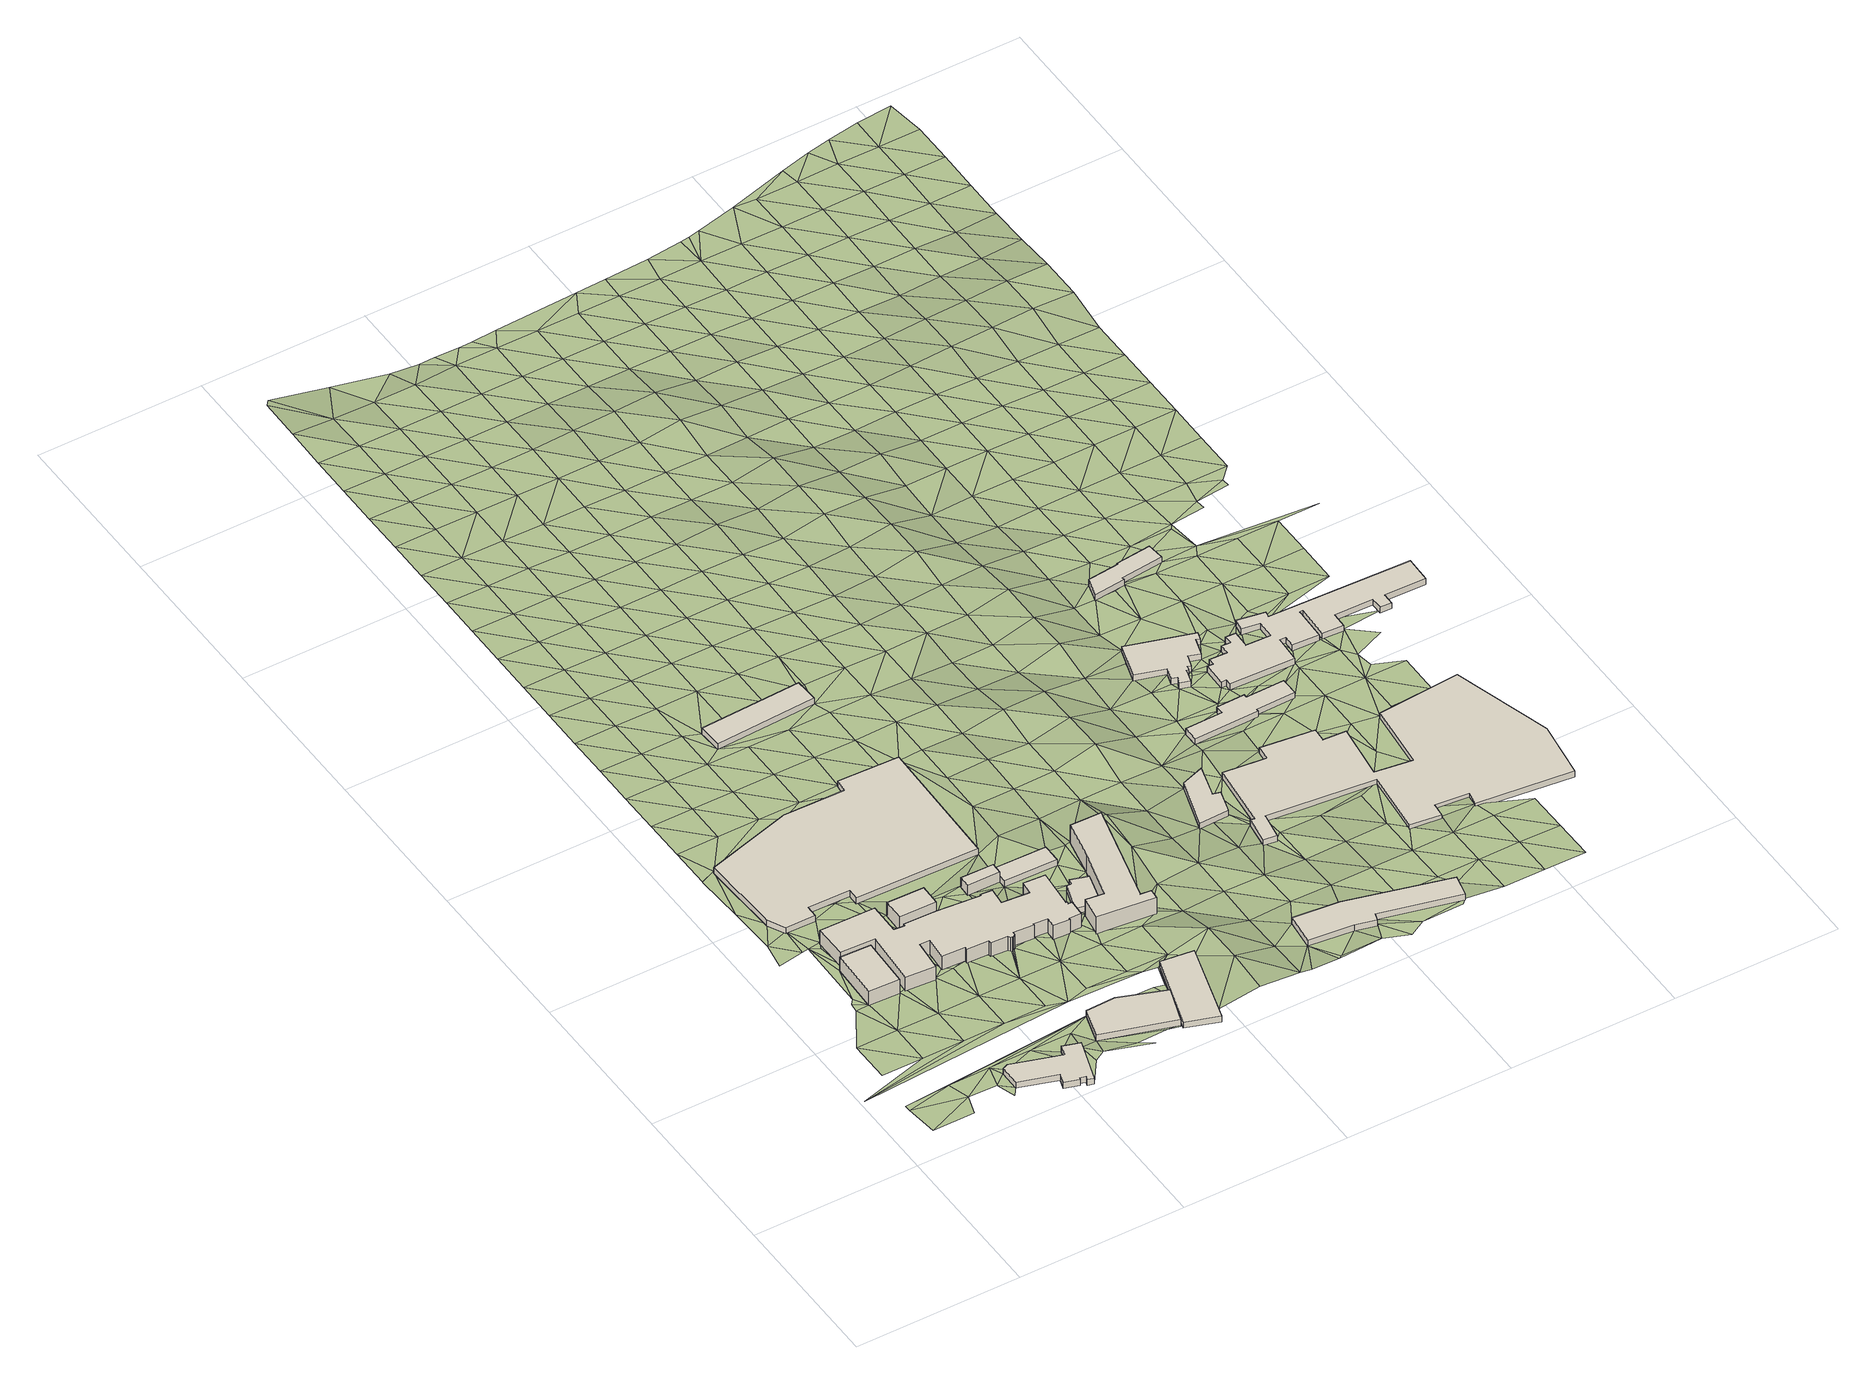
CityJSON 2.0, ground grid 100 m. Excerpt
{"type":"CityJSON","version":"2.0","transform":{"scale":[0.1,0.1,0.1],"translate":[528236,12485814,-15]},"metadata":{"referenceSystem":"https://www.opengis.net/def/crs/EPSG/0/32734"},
"CityObjects":{
"building1":{"type":"Building","attributes":{"address":"4B Beach Road Woodstock Cape Town","building":"industrial","building:levels":3,"building_height":9.7,"plus_code":"4FRW3CGW+2R7","ground_height":3.65,"roof_height":13.35},"geometry":[{"type":"Solid","lod":"1","boundaries":[[[[0,1,2,3]],[[1,4,5,2]],[[4,6,7,5]],[[6,0,3,7]],[[3,2,5,7]],[[6,4,1,0]]]]}]},
"building2":{"type":"Building","attributes":{"building":"warehouse","building:levels":1,"building_height":4.1,"plus_code":"4FRW3CFX+J23","ground_height":4.99,"roof_height":9.09},"geometry":[{"type":"Solid","lod":"1","boundaries":[[[[8,9,10,11]],[[9,12,13,10]],[[12,14,15,13]],[[14,16,17,15]],[[16,18,19,17]],[[18,20,21,19]],[[20,22,23,21]],[[22,24,25,23]],[[24,26,27,25]],[[26,28,29,27]],[[28,30,31,29]],[[30,32,33,31]],[[32,8,11,33]],[[11,10,13,15,17,19,21,23,25,27,29,31,33]],[[32,30,28,26,24,22,20,18,16,14,12,9,8]]]]}]},
"building3":{"type":"Building","attributes":{"building":"commercial","building:levels":3,"building_height":9.7,"plus_code":"4FRW3CGX+42F","ground_height":2.9,"roof_height":12.6},"geometry":[{"type":"Solid","lod":"1","boundaries":[[[[34,35,36,37]],[[35,38,39,36]],[[38,40,41,39]],[[40,34,37,41]],[[37,36,39,41]],[[40,38,35,34]]]]}]},
"building4":{"type":"Building","attributes":{"address":"Woodstock","building":"commercial","building:levels":3,"building_height":9.7,"plus_code":"4FRW3CGX+325","ground_height":2.33,"roof_height":12.03},"geometry":[{"type":"Solid","lod":"1","boundaries":[[[[42,43,44,45]],[[43,46,47,44]],[[46,48,49,47]],[[48,50,51,49]],[[50,52,53,51]],[[52,54,55,53]],[[54,56,57,55]],[[56,58,59,57]],[[58,60,61,59]],[[60,62,63,61]],[[62,64,65,63]],[[64,66,67,65]],[[66,68,69,67]],[[68,70,71,69]],[[70,72,73,71]],[[72,74,75,73]],[[74,76,77,75]],[[76,78,79,77]],[[78,80,81,79]],[[80,82,83,81]],[[82,84,85,83]],[[84,86,87,85]],[[86,88,89,87]],[[88,90,91,89]],[[90,92,93,91]],[[92,94,95,93]],[[94,96,97,95]],[[96,98,99,97]],[[98,100,101,99]],[[100,102,103,101]],[[102,104,105,103]],[[104,106,107,105]],[[106,108,109,107]],[[108,110,111,109]],[[110,112,113,111]],[[112,114,115,113]],[[114,116,117,115]],[[116,118,119,117]],[[118,120,121,119]],[[120,122,123,121]],[[122,42,45,123]],[[45,44,47,49,51,53,55,57,59,61,63,65,67,69,71,73,75,77,79,81,83,85,87,89,91,93,95,97,99,101,103,105,107,109,111,113,115,117,119,121,123]],[[122,120,118,116,114,112,110,108,106,104,102,100,98,96,94,92,90,88,86,84,82,80,78,76,74,72,70,68,66,64,62,60,58,56,54,52,50,48,46,43,42]]]]}]},
"building5":{"type":"Building","attributes":{"address":"5 Beach Road Woodstock Cape Town","building":"industrial","building:levels":1,"building_height":4.1,"plus_code":"4FRW3CGX+82R","ground_height":1.74,"roof_height":5.84},"geometry":[{"type":"Solid","lod":"1","boundaries":[[[[124,125,126,127]],[[125,128,129,126]],[[128,130,131,129]],[[130,132,133,131]],[[132,134,135,133]],[[134,136,137,135]],[[136,138,139,137]],[[138,140,141,139]],[[140,142,143,141]],[[142,144,145,143]],[[144,146,147,145]],[[146,124,127,147]],[[127,126,129,131,133,135,137,139,141,143,145,147]],[[146,144,142,140,138,136,134,132,130,128,125,124]]]]}]},
"building6":{"type":"Building","attributes":{"building":"warehouse","building:levels":1,"building_height":4.1,"plus_code":"4FRW3CFX+M65","ground_height":5.07,"roof_height":9.17},"geometry":[{"type":"Solid","lod":"1","boundaries":[[[[148,149,150,151]],[[149,152,153,150]],[[152,154,155,153]],[[154,156,157,155]],[[156,148,151,157]],[[151,150,153,155,157]],[[156,154,152,149,148]]]]}]},
"building7":{"type":"Building","attributes":{"building":"commercial","building:levels":2,"building_height":6.9,"plus_code":"4FRW3CGX+46J","ground_height":2.04,"roof_height":8.94},"geometry":[{"type":"Solid","lod":"1","boundaries":[[[[158,159,160,161]],[[159,162,163,160]],[[162,164,165,163]],[[164,158,161,165]],[[161,160,163,165]],[[164,162,159,158]]]]}]},
"building8":{"type":"Building","attributes":{"building":"industrial","building:levels":1,"building_height":4.1,"plus_code":"4FRW3CFX+MC6","ground_height":4.12,"roof_height":8.22},"geometry":[{"type":"Solid","lod":"1","boundaries":[[[[166,167,168,169]],[[167,170,171,168]],[[170,172,173,171]],[[172,166,169,173]],[[169,168,171,173]],[[172,170,167,166]]]]}]},
"building9":{"type":"Building","attributes":{"building":"industrial","building:levels":1,"building_height":4.1,"plus_code":"4FRW3CGX+P3Q","ground_height":2.45,"roof_height":6.55},"geometry":[{"type":"Solid","lod":"1","boundaries":[[[[174,175,176,177]],[[175,178,179,176]],[[178,180,181,179]],[[180,174,177,181]],[[177,176,179,181]],[[180,178,175,174]]]]}]},
"building10":{"type":"Building","attributes":{"building":"commercial","building:levels":1,"building_height":4.1,"plus_code":"4FRW3CGX+48F","ground_height":2.04,"roof_height":6.14},"geometry":[{"type":"Solid","lod":"1","boundaries":[[[[158,164,182,183]],[[164,184,185,182]],[[184,186,187,185]],[[186,188,189,187]],[[188,158,183,189]],[[183,182,185,187,189]],[[188,186,184,164,158]]]]}]},
"building11":{"type":"Building","attributes":{"building":"commercial","building:levels":1,"building_height":4.1,"plus_code":"4FRW3CFX+X9W","ground_height":2.03,"roof_height":6.13},"geometry":[{"type":"Solid","lod":"1","boundaries":[[[[190,191,192,193]],[[191,194,195,192]],[[194,196,197,195]],[[196,198,199,197]],[[198,200,201,199]],[[200,190,193,201]],[[193,192,195,197,199,201]],[[200,198,196,194,191,190]]]]}]},
"building12":{"type":"Building","attributes":{"address":"Old Castle Brewery","building":"commercial","building:levels":4,"building_height":12.5,"plus_code":"4FRW3CFX+XFR","ground_height":2.03,"roof_height":14.53},"geometry":[{"type":"Solid","lod":"1","boundaries":[[[[202,203,204,205]],[[203,206,207,204]],[[206,208,209,207]],[[208,210,211,209]],[[210,212,213,211]],[[212,214,215,213]],[[214,216,217,215]],[[216,218,219,217]],[[218,202,205,219]],[[205,204,207,209,211,213,215,217,219]],[[218,216,214,212,210,208,206,203,202]]]]}]},
"building13":{"type":"Building","attributes":{"building":"industrial","building:levels":1,"building_height":4.1,"plus_code":"4FRW3CFX+MRG","ground_height":4.94,"roof_height":9.04},"geometry":[{"type":"Solid","lod":"1","boundaries":[[[[220,221,222,223]],[[221,224,225,222]],[[224,226,227,225]],[[226,228,229,227]],[[228,230,231,229]],[[230,232,233,231]],[[232,234,235,233]],[[234,220,223,235]],[[223,222,225,227,229,231,233,235]],[[234,232,230,228,226,224,221,220]]]]}]},
"building14":{"type":"Building","attributes":{"building":"industrial","building:levels":1,"building_height":4.1,"plus_code":"4FRW3CGX+4Q8","ground_height":0.74,"roof_height":4.84},"geometry":[{"type":"Solid","lod":"1","boundaries":[[[[236,237,238,239]],[[237,240,241,238]],[[240,242,243,241]],[[242,244,245,243]],[[244,246,247,245]],[[246,236,239,247]],[[239,238,241,243,245,247]],[[246,244,242,240,237,236]]]]}]},
"building15":{"type":"Building","attributes":{"building":"industrial","building:levels":1,"building_height":4.1,"plus_code":"4FRW3FG2+722","ground_height":0.77,"roof_height":4.87},"geometry":[{"type":"Solid","lod":"1","boundaries":[[[[248,249,250,251]],[[249,252,253,250]],[[252,254,255,253]],[[254,256,257,255]],[[256,258,259,257]],[[258,260,261,259]],[[260,262,263,261]],[[262,264,265,263]],[[264,266,267,265]],[[266,248,251,267]],[[251,250,253,255,257,259,261,263,265,267]],[[266,264,262,260,258,256,254,252,249,248]]]]}]},
"building16":{"type":"Building","attributes":{"building":"industrial","building:levels":1,"building_height":4.1,"plus_code":"4FRW3CGX+CXR","ground_height":1.55,"roof_height":5.65},"geometry":[{"type":"Solid","lod":"1","boundaries":[[[[268,269,270,271]],[[269,272,273,270]],[[272,274,275,273]],[[274,276,277,275]],[[276,278,279,277]],[[278,280,281,279]],[[280,282,283,281]],[[282,284,285,283]],[[284,286,287,285]],[[286,288,289,287]],[[288,290,291,289]],[[290,292,293,291]],[[292,294,295,293]],[[294,296,297,295]],[[296,298,299,297]],[[298,268,271,299]],[[271,270,273,275,277,279,281,283,285,287,289,291,293,295,297,299]],[[298,296,294,292,290,288,286,284,282,280,278,276,274,272,269,268]]]]}]},
"building17":{"type":"Building","attributes":{"building":"industrial","building:levels":1,"building_height":4.1,"plus_code":"4FRW3FF2+X82","ground_height":0.74,"roof_height":4.84},"geometry":[{"type":"Solid","lod":"1","boundaries":[[[[300,301,302,303]],[[301,304,305,302]],[[304,306,307,305]],[[306,308,309,307]],[[308,310,311,309]],[[310,312,313,311]],[[312,314,315,313]],[[314,316,317,315]],[[316,318,319,317]],[[318,320,321,319]],[[320,322,323,321]],[[322,324,325,323]],[[324,326,327,325]],[[326,328,329,327]],[[328,330,331,329]],[[330,332,333,331]],[[332,334,335,333]],[[334,336,337,335]],[[336,338,339,337]],[[338,340,341,339]],[[340,342,343,341]],[[342,344,345,343]],[[344,300,303,345]],[[303,302,305,307,309,311,313,315,317,319,321,323,325,327,329,331,333,335,337,339,341,343,345]],[[344,342,340,338,336,334,332,330,328,326,324,322,320,318,316,314,312,310,308,306,304,301,300]]]]}]},
"building18":{"type":"Building","attributes":{"building":"industrial","building:levels":1,"building_height":4.1,"plus_code":"4FRW3FG2+M2X","ground_height":2.27,"roof_height":6.37},"geometry":[{"type":"Solid","lod":"1","boundaries":[[[[346,347,348,349]],[[347,350,351,348]],[[350,352,353,351]],[[352,354,355,353]],[[354,356,357,355]],[[356,358,359,357]],[[358,360,361,359]],[[360,346,349,361]],[[349,348,351,353,355,357,359,361]],[[360,358,356,354,352,350,347,346]]]]}]},
"building19":{"type":"Building","attributes":{"building":"industrial","building:levels":1,"building_height":4.1,"plus_code":"4FRW3FG2+9CQ","ground_height":1.55,"roof_height":5.65},"geometry":[{"type":"Solid","lod":"1","boundaries":[[[[362,363,364,365]],[[363,366,367,364]],[[366,368,369,367]],[[368,370,371,369]],[[370,372,373,371]],[[372,374,375,373]],[[374,376,377,375]],[[376,378,379,377]],[[378,380,381,379]],[[380,382,383,381]],[[382,384,385,383]],[[384,386,387,385]],[[386,388,389,387]],[[388,390,391,389]],[[390,392,393,391]],[[392,394,395,393]],[[394,396,397,395]],[[396,398,399,397]],[[398,400,401,399]],[[400,402,403,401]],[[402,404,405,403]],[[404,406,407,405]],[[406,408,409,407]],[[408,410,411,409]],[[410,412,413,411]],[[412,414,415,413]],[[414,416,417,415]],[[416,418,419,417]],[[418,420,421,419]],[[420,422,423,421]],[[422,424,425,423]],[[424,426,427,425]],[[426,428,429,427]],[[428,362,365,429]],[[365,364,367,369,371,373,375,377,379,381,383,385,387,389,391,393,395,397,399,401,403,405,407,409,411,413,415,417,419,421,423,425,427,429]],[[428,426,424,422,420,418,416,414,412,410,408,406,404,402,400,398,396,394,392,390,388,386,384,382,380,378,376,374,372,370,368,366,363,362]]]]}]},
"terrain1":{"type":"TINRelief","geometry":[{"type":"CompositeSurface","lod":"1","boundaries":[[[430,431,432]],[[433,434,431]],[[432,435,430]],[[433,431,430]],[[436,437,438]],[[439,438,440]],[[441,436,438]],[[441,442,436]],[[443,433,430]],[[430,444,443]],[[442,445,446]],[[445,442,441]],[[447,439,440]],[[448,446,445]],[[439,441,438]],[[449,450,444]],[[451,452,453]],[[433,454,434]],[[9,444,450]],[[444,9,443]],[[445,0,448]],[[455,445,441]],[[453,456,457]],[[8,443,9]],[[0,458,448]],[[459,453,452]],[[460,441,439]],[[459,456,453]],[[460,455,441]],[[452,458,459]],[[458,0,461]],[[8,462,443]],[[461,463,458]],[[456,464,457]],[[464,465,457]],[[458,466,459]],[[447,440,467]],[[463,466,458]],[[463,461,466]],[[0,468,461]],[[454,433,443]],[[464,469,465]],[[455,460,470]],[[471,469,464]],[[459,466,472]],[[447,460,439]],[[455,470,468]],[[8,473,462]],[[468,474,461]],[[460,475,470]],[[468,470,474]],[[464,476,471]],[[477,471,476]],[[478,460,447]],[[454,443,462]],[[475,460,478]],[[473,30,462]],[[479,472,466]],[[472,480,481]],[[477,482,483]],[[484,462,30]],[[485,486,487]],[[476,482,477]],[[472,479,480]],[[488,475,489]],[[475,478,490]],[[475,490,489]],[[447,491,478]],[[30,485,484]],[[492,483,493]],[[480,494,481]],[[495,476,464]],[[489,496,488]],[[487,497,485]],[[462,484,454]],[[493,483,482]],[[498,499,500]],[[499,501,479]],[[501,499,498]],[[478,502,490]],[[479,503,480]],[[489,490,504]],[[485,149,484]],[[497,149,485]],[[492,505,506]],[[480,503,494]],[[501,507,479]],[[447,467,491]],[[507,503,479]],[[476,495,482]],[[478,508,502]],[[502,504,490]],[[491,508,478]],[[505,492,493]],[[509,495,464]],[[149,454,484]],[[510,501,498]],[[149,497,511]],[[512,506,513]],[[493,482,514]],[[513,506,505]],[[38,503,507]],[[467,508,491]],[[508,515,502]],[[497,516,511]],[[514,482,495]],[[35,501,510]],[[502,515,517]],[[518,512,519]],[[493,520,505]],[[511,521,149]],[[519,512,513]],[[515,508,522]],[[520,493,514]],[[518,523,524]],[[525,508,467]],[[508,526,522]],[[508,527,526]],[[513,505,528]],[[515,522,529]],[[523,518,519]],[[530,149,521]],[[531,514,495]],[[525,527,508]],[[510,532,35]],[[495,509,531]],[[520,528,505]],[[35,533,38]],[[525,467,534]],[[535,524,536]],[[513,537,519]],[[536,524,523]],[[533,35,538]],[[503,38,132]],[[514,539,520]],[[540,541,527]],[[513,528,537]],[[542,534,467]],[[543,541,540]],[[35,532,538]],[[38,533,544]],[[535,545,546]],[[540,527,525]],[[539,514,531]],[[528,520,547]],[[548,521,549]],[[530,521,548]],[[523,519,550]],[[545,535,536]],[[534,551,525]],[[530,548,549]],[[533,538,552]],[[550,519,537]],[[509,553,531]],[[528,547,554]],[[520,555,547]],[[544,533,552]],[[537,528,554]],[[525,556,540]],[[557,546,558]],[[555,520,539]],[[559,552,538]],[[530,549,560]],[[523,561,536]],[[540,562,563]],[[560,564,565]],[[558,546,545]],[[542,551,534]],[[540,556,562]],[[559,566,567]],[[525,568,556]],[[132,38,544]],[[523,550,561]],[[531,569,539]],[[557,570,571]],[[551,572,525]],[[566,573,567]],[[559,184,552]],[[572,568,525]],[[545,536,574]],[[554,575,537]],[[557,558,570]],[[559,567,184]],[[569,531,553]],[[167,560,549]],[[550,537,575]],[[576,564,560]],[[561,574,536]],[[552,184,164]],[[555,539,577]],[[578,571,579]],[[580,567,573]],[[547,555,581]],[[582,575,554]],[[580,184,567]],[[558,545,583]],[[569,577,539]],[[167,576,560]],[[568,584,585]],[[570,579,571]],[[544,158,132]],[[586,568,572]],[[561,550,587]],[[583,545,574]],[[584,568,586]],[[588,551,542]],[[572,551,588]],[[582,554,589]],[[576,167,590]],[[591,578,592]],[[587,550,575]],[[580,92,184]],[[593,570,558]],[[584,594,595]],[[595,596,597]],[[555,577,581]],[[588,542,590]],[[578,579,592]],[[586,598,584]],[[594,584,598]],[[599,596,595]],[[166,600,601]],[[595,594,599]],[[602,574,561]],[[603,604,596]],[[593,558,583]],[[599,594,598]],[[572,605,586]],[[588,590,167]],[[582,589,575]],[[591,606,607]],[[603,92,604]],[[587,602,561]],[[596,599,608]],[[569,609,577]],[[547,581,610]],[[572,588,605]],[[608,603,596]],[[606,591,592]],[[599,598,611]],[[158,612,132]],[[583,574,613]],[[92,614,184]],[[579,570,615]],[[167,166,588]],[[593,616,570]],[[92,603,617]],[[589,554,180]],[[587,575,618]],[[619,607,620]],[[621,611,598]],[[613,574,602]],[[608,617,603]],[[601,622,166]],[[581,577,623]],[[622,601,624]],[[592,579,615]],[[618,575,589]],[[570,616,615]],[[606,620,607]],[[625,609,569]],[[626,586,605]],[[617,608,627]],[[628,593,583]],[[629,612,158]],[[623,577,609]],[[617,614,92]],[[587,630,602]],[[612,631,132]],[[632,633,619]],[[194,611,621]],[[628,583,613]],[[634,605,588]],[[588,166,634]],[[592,635,606]],[[132,631,625]],[[630,587,618]],[[632,619,620]],[[636,633,632]],[[637,616,593]],[[638,581,623]],[[621,206,194]],[[592,615,635]],[[206,614,617]],[[617,194,206]],[[623,609,625]],[[613,602,639]],[[638,610,581]],[[634,166,622]],[[637,593,628]],[[618,589,180]],[[620,606,640]],[[639,602,630]],[[626,605,641]],[[624,642,622]],[[614,643,629]],[[641,605,634]],[[640,606,635]],[[643,614,206]],[[625,631,644]],[[645,612,629]],[[612,645,631]],[[613,646,628]],[[615,616,647]],[[648,616,637]],[[636,632,649]],[[626,641,650]],[[651,630,618]],[[620,652,632]],[[653,623,625]],[[646,613,639]],[[654,655,650]],[[644,656,625]],[[180,651,618]],[[634,622,657]],[[653,638,623]],[[643,206,658]],[[180,610,659]],[[629,643,645]],[[635,615,647]],[[616,648,647]],[[620,640,652]],[[644,631,660]],[[637,628,661]],[[657,622,642]],[[650,641,654]],[[656,653,625]],[[662,610,638]],[[639,630,663]],[[658,645,643]],[[180,659,651]],[[660,631,645]],[[661,628,646]],[[655,654,664]],[[634,665,641]],[[635,666,640]],[[663,630,651]],[[652,667,632]],[[667,649,632]],[[668,659,610]],[[669,656,644]],[[648,637,670]],[[665,634,657]],[[671,655,664]],[[653,662,638]],[[635,647,666]],[[672,646,639]],[[660,669,644]],[[670,637,661]],[[641,673,654]],[[642,674,226]],[[659,668,651]],[[657,642,226]],[[640,675,652]],[[610,662,668]],[[663,672,639]],[[645,658,676]],[[677,653,656]],[[673,641,665]],[[675,640,666]],[[676,660,645]],[[646,678,661]],[[647,648,679]],[[669,677,656]],[[671,676,658]],[[680,648,670]],[[664,654,681]],[[674,682,226]],[[663,651,683]],[[657,224,665]],[[684,671,664]],[[667,652,685]],[[678,646,672]],[[657,226,224]],[[653,686,662]],[[666,647,679]],[[687,649,667]],[[681,654,673]],[[651,668,683]],[[648,680,679]],[[652,675,685]],[[669,660,688]],[[689,670,661]],[[671,684,676]],[[677,686,653]],[[226,682,690]],[[664,691,684]],[[663,692,672]],[[660,676,688]],[[689,661,678]],[[693,673,665]],[[666,694,675]],[[691,664,681]],[[692,663,683]],[[224,693,665]],[[685,695,667]],[[677,669,696]],[[662,697,668]],[[670,698,680]],[[686,699,662]],[[695,687,667]],[[700,226,690]],[[694,666,679]],[[676,684,701]],[[678,672,702]],[[688,696,669]],[[698,670,689]],[[690,682,703]],[[673,704,681]],[[683,668,697]],[[675,705,685]],[[701,684,691]],[[697,662,699]],[[702,672,692]],[[677,706,686]],[[680,707,679]],[[693,704,673]],[[705,675,694]],[[676,708,688]],[[678,709,689]],[[696,706,677]],[[698,707,680]],[[700,690,703]],[[224,710,693]],[[711,691,681]],[[683,712,692]],[[695,685,713]],[[708,676,701]],[[709,678,702]],[[687,695,714]],[[699,686,715]],[[716,694,679]],[[704,717,681]],[[712,683,697]],[[705,713,685]],[[701,691,711]],[[696,688,718]],[[698,689,719]],[[681,717,711]],[[706,715,686]],[[679,707,716]],[[702,692,720]],[[718,688,708]],[[719,689,709]],[[721,700,703]],[[722,704,693]],[[723,714,695]],[[724,705,694]],[[720,692,712]],[[723,695,713]],[[693,710,722]],[[696,725,706]],[[699,726,697]],[[698,727,707]],[[715,728,699]],[[724,694,716]],[[702,729,709]],[[721,703,730]],[[731,717,704]],[[708,701,732]],[[725,696,718]],[[727,698,719]],[[717,733,711]],[[732,701,711]],[[723,734,714]],[[712,697,726]],[[735,713,705]],[[726,699,728]],[[729,702,720]],[[715,706,736]],[[716,707,737]],[[722,738,704]],[[705,724,735]],[[704,738,731]],[[739,711,733]],[[718,708,740]],[[721,741,742]],[[719,709,743]],[[733,717,744]],[[736,706,725]],[[737,707,727]],[[721,730,741]],[[717,731,744]],[[712,745,720]],[[746,734,723]],[[747,723,713]],[[743,709,729]],[[722,710,748]],[[732,740,708]],[[728,715,749]],[[716,750,724]],[[745,712,726]],[[735,747,713]],[[733,744,739]],[[725,718,751]],[[719,752,727]],[[753,731,738]],[[749,715,736]],[[750,716,737]],[[729,720,754]],[[740,751,718]],[[752,719,743]],[[739,744,755]],[[756,746,723]],[[722,757,738]],[[738,758,753]],[[728,759,726]],[[724,760,735]],[[244,739,755]],[[754,720,745]],[[756,723,747]],[[761,736,725]],[[737,727,762]],[[757,722,748]],[[763,753,758]],[[741,764,742]],[[759,728,749]],[[236,740,732]],[[760,724,750]],[[729,765,743]],[[751,761,725]],[[762,727,752]],[[756,766,746]],[[748,710,767]],[[738,768,758]],[[324,769,244]],[[324,244,755]],[[745,726,770]],[[747,735,771]],[[765,729,754]],[[324,236,769]],[[749,736,772]],[[750,737,773]],[[768,738,757]],[[770,726,759]],[[735,760,771]],[[752,743,774]],[[775,763,758]],[[761,772,736]],[[236,776,740]],[[773,737,762]],[[777,751,740]],[[778,766,756]],[[745,779,754]],[[747,780,756]],[[774,743,765]],[[781,764,741]],[[782,757,748]],[[783,759,749]],[[750,784,760]],[[775,758,768]],[[779,745,770]],[[776,236,324]],[[248,740,776]],[[780,747,771]],[[740,248,777]],[[761,751,785]],[[752,786,762]],[[772,783,749]],[[784,750,773]],[[765,754,787]],[[786,752,774]],[[788,778,756]],[[748,767,782]],[[785,751,777]],[[789,768,757]],[[770,759,790]],[[771,760,791]],[[787,754,779]],[[780,788,756]],[[773,762,792]],[[772,761,793]],[[789,757,782]],[[783,790,759]],[[791,760,784]],[[794,776,324]],[[765,795,774]],[[785,796,761]],[[792,762,786]],[[775,768,797]],[[798,779,770]],[[771,799,780]],[[795,765,787]],[[793,761,796]],[[763,775,800]],[[801,794,324]],[[248,776,802]],[[773,803,784]],[[789,797,768]],[[790,798,770]],[[799,771,791]],[[767,764,804]],[[783,772,805]],[[786,774,806]],[[803,773,792]],[[793,807,772]],[[777,808,785]],[[787,779,809]],[[788,780,810]],[[811,782,767]],[[806,774,795]],[[776,794,802]],[[789,782,811]],[[812,790,783]],[[791,784,813]],[[775,797,814]],[[805,772,807]],[[278,796,785]],[[798,809,779]],[[810,780,799]],[[788,815,778]],[[786,816,792]],[[808,777,817]],[[797,789,818]],[[813,784,803]],[[767,804,811]],[[819,795,787]],[[272,793,796]],[[783,805,812]],[[816,786,806]],[[248,802,820]],[[785,808,821]],[[793,805,807]],[[785,821,278]],[[790,822,798]],[[796,278,823]],[[814,800,775]],[[791,824,799]],[[809,819,787]],[[825,788,810]],[[272,796,823]],[[789,826,818]],[[803,792,827]],[[826,789,811]],[[812,822,790]],[[824,791,813]],[[828,806,795]],[[278,276,823]],[[797,818,800]],[[800,814,797]],[[792,816,827]],[[809,798,829]],[[794,830,802]],[[278,821,280]],[[815,788,825]],[[810,799,831]],[[819,828,795]],[[804,832,811]],[[813,803,833]],[[822,829,798]],[[799,824,831]],[[834,821,808]],[[818,826,835]],[[816,806,836]],[[280,821,837]],[[833,803,827]],[[280,838,282]],[[839,812,805]],[[830,820,802]],[[840,819,809]],[[810,841,825]],[[838,284,282]],[[794,842,830]],[[822,812,843]],[[836,806,828]],[[821,844,837]],[[838,280,420]],[[826,811,845]],[[288,284,838]],[[834,844,821]],[[286,284,288]],[[813,846,824]],[[280,837,420]],[[829,840,809]],[[841,810,831]],[[420,288,838]],[[820,830,847]],[[827,816,848]],[[845,811,832]],[[846,813,833]],[[849,837,844]],[[839,843,812]],[[850,828,819]],[[822,851,829]],[[848,816,836]],[[292,290,288]],[[416,288,420]],[[826,852,835]],[[825,853,815]],[[851,822,843]],[[854,855,834]],[[831,824,856]],[[834,855,844]],[[840,850,819]],[[292,288,416]],[[805,857,839]],[[825,841,853]],[[416,420,418]],[[858,835,852]],[[827,859,833]],[[826,845,860]],[[861,842,862]],[[830,863,847]],[[856,824,846]],[[826,860,852]],[[859,827,848]],[[864,865,861]],[[839,866,843]],[[867,840,829]],[[836,828,868]],[[869,855,854]],[[831,870,841]],[[850,871,828]],[[872,865,864]],[[292,416,873]],[[829,851,867]],[[874,815,853]],[[875,845,832]],[[876,830,842]],[[877,878,292]],[[879,858,852]],[[880,842,861]],[[846,833,881]],[[870,831,856]],[[877,292,873]],[[416,882,873]],[[883,843,866]],[[848,836,868]],[[868,828,871]],[[881,833,859]],[[855,884,844]],[[861,865,880]],[[866,839,883]],[[863,830,876]],[[885,850,840]],[[876,842,880]],[[841,886,853]],[[887,860,845]],[[873,888,877]],[[877,889,857]],[[846,890,856]],[[857,891,839]],[[885,840,867]],[[886,841,870]],[[851,892,867]],[[883,839,891]],[[848,893,859]],[[877,888,889]],[[887,845,875]],[[888,873,894]],[[895,865,872]],[[890,846,881]],[[884,855,869]],[[880,865,895]],[[896,892,851]],[[860,897,852]],[[898,874,853]],[[871,850,899]],[[863,900,869]],[[893,848,868]],[[889,891,857]],[[870,856,901]],[[900,863,876]],[[899,850,885]],[[898,853,886]],[[876,880,895]],[[902,903,883]],[[881,859,904]],[[897,860,887]],[[905,889,888]],[[901,856,890]],[[884,869,900]],[[906,907,908]],[[905,888,906]],[[891,902,883]],[[904,859,893]],[[891,889,905]],[[892,909,867]],[[885,867,909]],[[868,871,910]],[[870,911,886]],[[874,898,912]],[[913,871,899]],[[907,914,908]],[[908,905,906]],[[881,915,890]],[[902,916,903]],[[911,870,901]],[[917,876,895]],[[917,900,876]],[[893,868,910]],[[910,871,913]],[[915,881,904]],[[914,918,908]],[[919,884,920]],[[921,899,885]],[[898,886,922]],[[347,909,892]],[[923,891,905]],[[902,891,923]],[[900,924,884]],[[901,890,925]],[[919,920,926]],[[895,927,917]],[[921,885,909]],[[922,886,911]],[[893,928,904]],[[929,920,884]],[[925,890,915]],[[905,930,931]],[[899,932,913]],[[923,905,931]],[[933,912,898]],[[924,900,917]],[[893,910,928]],[[927,895,934]],[[901,935,911]],[[916,902,936]],[[932,899,921]],[[924,929,884]],[[933,898,922]],[[915,904,937]],[[902,923,936]],[[935,901,925]],[[917,927,934]],[[910,913,938]],[[937,904,928]],[[916,939,347]],[[940,909,347]],[[941,912,933]],[[917,942,924]],[[922,911,943]],[[913,932,938]],[[944,921,909]],[[945,942,917]],[[930,946,931]],[[947,929,924]],[[948,946,930]],[[923,931,946]],[[915,949,925]],[[916,936,939]],[[943,911,935]],[[947,950,929]],[[934,895,951]],[[952,928,910]],[[917,953,945]],[[949,915,937]],[[940,347,939]],[[947,924,954]],[[950,947,955]],[[909,940,944]],[[954,924,942]],[[956,932,921]],[[933,922,957]],[[934,953,917]],[[910,938,952]],[[941,933,958]],[[936,923,959]],[[935,925,960]],[[957,922,943]],[[956,921,944]],[[937,928,961]],[[946,959,923]],[[960,925,949]],[[933,962,958]],[[940,939,944]],[[963,954,942]],[[928,952,961]],[[936,964,939]],[[948,965,946]],[[938,932,966]],[[935,967,943]],[[968,932,956]],[[933,969,962]],[[969,933,957]],[[970,949,937]],[[959,964,936]],[[967,935,960]],[[952,938,966]],[[932,968,966]],[[937,961,970]],[[971,972,954]],[[957,943,973]],[[944,974,956]],[[965,959,946]],[[960,949,975]],[[973,943,967]],[[952,976,961]],[[949,970,975]],[[944,977,974]],[[968,956,978]],[[957,979,969]],[[976,952,966]],[[962,969,980]],[[981,939,964]],[[982,967,960]],[[978,956,974]],[[979,957,973]],[[964,959,981]],[[970,961,983]],[[984,959,965]],[[960,975,982]],[[983,961,976]],[[966,968,985]],[[973,967,986]],[[959,984,981]],[[987,968,978]],[[988,969,979]],[[988,980,969]],[[970,989,975]],[[967,982,986]],[[976,966,985]],[[968,987,985]],[[989,970,983]],[[978,974,990]],[[939,981,991]],[[992,979,973]],[[982,975,993]],[[992,973,986]],[[990,974,994]],[[983,976,995]],[[996,980,988]],[[993,975,989]],[[987,978,997]],[[998,988,979]],[[995,976,985]],[[997,978,990]],[[982,999,986]],[[998,979,992]],[[1000,989,983]],[[999,982,993]],[[996,988,1001]],[[995,1000,983]],[[996,1002,980]],[[985,987,1003]],[[992,986,1004]],[[997,1005,987]],[[988,998,1001]],[[989,1006,993]],[[1004,986,999]],[[995,985,1003]],[[987,1005,1003]],[[1000,1006,989]],[[992,1007,998]],[[1008,996,1001]],[[999,993,1009]],[[1007,992,1004]],[[1002,996,1008]],[[1000,995,1010]],[[1006,1009,993]],[[1001,998,1011]],[[1003,1010,995]],[[1012,1004,999]],[[1011,998,1007]],[[1013,1006,1000]],[[1009,1012,999]],[[1001,1014,1008]],[[1010,1013,1000]],[[1015,1007,1004]],[[1001,1011,1014]],[[1002,1008,1016]],[[1009,1006,1017]],[[1012,1015,1004]],[[1013,1017,1006]],[[1011,1007,1018]],[[1019,1008,1014]],[[1016,1008,1019]],[[1020,1012,1009]],[[1015,1018,1007]],[[1017,1020,1009]],[[1021,1014,1011]],[[1015,1012,1022]],[[1018,1021,1011]],[[1020,1022,1012]],[[1016,1019,1023]],[[1024,1019,1014]],[[1025,1018,1015]],[[1021,1024,1014]],[[1022,1025,1015]],[[1019,1026,1023]],[[1021,1018,1027]],[[1024,1026,1019]],[[1025,1027,1018]],[[1028,1024,1021]],[[1029,1023,1026]],[[1027,1028,1021]],[[1030,1026,1024]],[[1028,1030,1024]],[[1031,1029,1026]],[[1030,1032,1026]],[[1031,1026,1032]]]}]}
},
"vertices":[
[429,1445,29],[417,1143,29],[417,1143,126],[429,1445,126],[601,1136,29],[601,1136,126],[613,1438,29],[613,1438,126],
[756,332,43],[722,318,43],[722,318,84],[756,332,84],[719,193,43],[719,193,84],[947,120,43],[947,120,84],[927,60,43],[927,60,84],[1015,32,43],[1015,32,84],[1019,47,43],[1019,47,84],[1053,36,43],[1053,36,84],[1046,15,43],[1046,15,84],[1082,3,43],[1082,3,84],[1169,270,43],[1169,270,84],[1067,302,43],[1067,302,84],[1047,239,43],[1047,239,84],
[856,1546,22],[1078,1541,22],[1078,1541,119],[856,1546,119],[1081,1670,22],[1081,1670,119],[860,1675,22],[860,1675,119],
[820,1135,16],[837,1318,16],[837,1318,113],[820,1135,113],[898,1317,16],[898,1317,113],[886,1183,16],[886,1183,113],[1025,1176,16],[1025,1176,113],[1026,1159,16],[1026,1159,113],[1155,1153,16],[1155,1153,113],[1155,1135,16],[1155,1135,113],[1257,1128,16],[1257,1128,113],[1267,1115,16],[1267,1115,113],[1274,1113,16],[1274,1113,113],[1284,1114,16],[1284,1114,113],[1297,1124,16],[1297,1124,113],[1297,1141,16],[1297,1141,113],[1421,1131,16],[1421,1131,113],[1421,1141,16],[1421,1141,113],[1503,1133,16],[1503,1133,113],[1501,1074,16],[1501,1074,113],[1600,1067,16],[1600,1067,113],[1600,1076,16],[1600,1076,113],[1672,1074,16],[1672,1074,113],[1678,1175,16],[1678,1175,113],[1656,1176,16],[1656,1176,113],[1657,1190,16],[1657,1190,113],[1649,1191,16],[1649,1191,113],[1671,1424,16],[1671,1424,113],[1542,1433,16],[1542,1433,113],[1531,1352,16],[1531,1352,113],[1366,1367,16],[1366,1367,113],[1376,1471,16],[1376,1471,113],[1306,1477,16],[1306,1477,113],[1306,1468,16],[1306,1468,113],[1047,1491,16],[1047,1491,113],[850,1497,16],[850,1497,113],[849,1482,16],[849,1482,113],[784,1488,16],[784,1488,113],[787,1680,16],[787,1680,113],[455,1686,16],[455,1686,113],[456,1487,16],[456,1487,113],[666,1478,16],[666,1478,113],[641,1147,16],[641,1147,113],
[531,1850,10],[532,1921,10],[532,1921,51],[531,1850,51],[782,1916,10],[782,1916,51],[781,1850,10],[781,1850,51],[1516,1834,10],[1516,1834,51],[1537,2644,10],[1537,2644,51],[1173,2657,10],[1173,2657,51],[1165,2578,10],[1165,2578,51],[800,2586,10],[800,2586,51],[279,2438,10],[279,2438,51],[301,1954,10],[301,1954,51],[351,1852,10],[351,1852,51],
[1320,462,43],[1264,277,43],[1264,277,84],[1320,462,84],[1697,145,43],[1697,145,84],[1772,367,43],[1772,367,84],[1496,467,43],[1496,467,84],
[1501,1664,13],[1307,1667,13],[1307,1667,82],[1501,1664,82],[1304,1596,13],[1304,1596,82],[1499,1595,13],[1499,1595,82],
[2042,562,34],[1846,587,34],[1846,587,75],[2042,562,75],[1702,129,34],[1702,129,75],[1897,62,34],[1897,62,75],
[785,3364,17],[791,3220,17],[791,3220,58],[785,3364,58],[1400,3248,17],[1400,3248,58],[1393,3392,17],[1393,3392,58],
[1499,1595,54],[1501,1664,54],[1498,1551,13],[1498,1551,54],[1817,1544,13],[1817,1544,54],[1819,1657,13],[1819,1657,54],
[1701,1180,13],[1837,1145,13],[1837,1145,54],[1701,1180,54],[1892,1348,13],[1892,1348,54],[1790,1381,13],[1790,1381,54],[1780,1348,13],[1780,1348,54],[1755,1351,13],[1755,1351,54],
[2152,1650,13],[1966,1654,13],[1966,1654,138],[2152,1650,138],[1919,1423,13],[1919,1423,138],[1840,1119,13],[1840,1119,138],[1733,1133,13],[1733,1133,138],[1711,990,13],[1711,990,138],[2053,949,13],[2053,949,138],[2059,1010,13],[2059,1010,138],[1996,1017,13],[1996,1017,138],
[3485,308,42],[2876,469,42],[2876,469,83],[3485,308,83],[2597,498,42],[2597,498,83],[2575,309,42],[2575,309,83],[2842,279,42],[2842,279,83],[2963,249,42],[2963,249,83],[2978,293,42],[2978,293,83],[3455,174,42],[3455,174,83],
[2826,1750,0],[2690,1704,0],[2690,1704,41],[2826,1750,41],[2598,1397,0],[2598,1397,41],[2776,1403,0],[2776,1403,41],[2815,1542,0],[2815,1542,41],[2772,1554,0],[2772,1554,41],
[2919,1956,0],[3307,1963,0],[3307,1963,41],[2919,1956,41],[3307,1978,0],[3307,1978,41],[3544,1982,0],[3544,1982,41],[3543,2090,0],[3543,2090,41],[3311,2086,0],[3311,2086,41],[3311,2106,0],[3311,2106,41],[3143,2103,0],[3143,2103,41],[3144,2053,0],[3144,2053,41],[2918,2049,0],[2918,2049,41],
[2965,2746,8],[2898,2530,8],[2898,2530,49],[2965,2746,49],[3074,2476,8],[3074,2476,49],[3051,2402,8],[3051,2402,49],[3083,2392,8],[3083,2392,49],[3069,2351,8],[3069,2351,49],[3127,2333,8],[3127,2333,49],[3152,2415,8],[3152,2415,49],[3164,2412,8],[3164,2412,49],[3172,2437,8],[3172,2437,49],[3191,2431,8],[3191,2431,49],[3214,2502,8],[3214,2502,49],[3283,2481,8],[3283,2481,49],[3315,2587,8],[3315,2587,49],[3339,2580,8],[3339,2580,49],[3353,2627,8],[3353,2627,49],
[3889,770,0],[4456,705,0],[4456,705,41],[3889,770,41],[4505,1057,0],[4505,1057,41],[4329,1653,0],[4329,1653,41],[3833,1616,0],[3833,1616,41],[3789,1220,0],[3789,1220,41],[3569,1252,0],[3569,1252,41],[3613,1591,0],[3613,1591,41],[3476,1600,0],[3476,1600,41],[3482,1684,0],[3482,1684,41],[3163,1723,0],[3163,1723,41],[3155,1636,0],[3155,1636,41],[2901,1665,0],[2901,1665,41],[2859,1278,0],[2859,1278,41],[2834,1283,0],[2834,1283,41],[2811,1117,0],[2811,1117,41],[2888,1106,0],[2888,1106,41],[2916,1267,0],[2916,1267,41],[3551,1194,0],[3551,1194,41],[3511,810,0],[3511,810,41],[3695,788,0],[3695,788,41],[3703,870,0],[3703,870,41],[3900,850,0],[3900,850,41],
[3497,3208,15],[3486,3312,15],[3486,3312,56],[3497,3208,56],[3273,3290,15],[3273,3290,56],[3274,3282,15],[3274,3282,56],[3084,3263,15],[3084,3263,56],[3051,3146,15],[3051,3146,56],[3241,3165,15],[3241,3165,56],[3239,3181,15],[3239,3181,56],
[3685,2355,8],[3720,2355,8],[3720,2355,49],[3685,2355,49],[3719,2287,8],[3719,2287,49],[3878,2278,8],[3878,2278,49],[3885,2480,8],[3885,2480,49],[3903,2480,8],[3903,2480,49],[3898,2280,8],[3898,2280,49],[4023,2273,8],[4023,2273,49],[4026,2366,8],[4026,2366,49],[4257,2360,8],[4257,2360,49],[4257,2290,8],[4257,2290,49],[4325,2287,8],[4325,2287,49],[4326,2356,8],[4326,2356,49],[4573,2349,8],[4573,2349,49],[4578,2507,8],[4578,2507,49],[3730,2538,8],[3730,2538,49],[3735,2573,8],[3735,2573,49],[3571,2602,8],[3571,2602,49],[3559,2531,8],[3559,2531,49],[3665,2515,8],[3665,2515,49],[3662,2409,8],[3662,2409,49],[3515,2415,8],[3515,2415,49],[3518,2519,8],[3518,2519,49],[3457,2523,8],[3457,2523,49],[3459,2473,8],[3459,2473,49],[3404,2477,8],[3404,2477,49],[3402,2417,8],[3402,2417,49],[3295,2422,8],[3295,2422,49],[3294,2381,8],[3294,2381,49],[3260,2385,8],[3260,2385,49],[3255,2242,8],[3255,2242,49],[3287,2242,8],[3287,2242,49],[3285,2207,8],[3285,2207,49],[3675,2192,8],[3675,2192,49],
[475,263,46],[165,343,41],[187,145,45],[436,395,42],[164,379,41],[436,145,46],[187,895,35],[187,645,38],[436,645,38],[685,645,39],[6,526,37],[436,895,36],[338,1138,32],[685,395,43],[648,258,47],[417,1143,32],[344,1193,32],[934,645,40],[368,1221,32],[685,145,47],[719,193,47],[187,1645,26],[340,1670,27],[214,1806,22],[1320,462,44],[601,1136,32],[301,1954,22],[203,2097,22],[381,1676,27],[351,1852,23],[685,895,36],[456,1487,29],[934,395,43],[436,1645,27],[279,2438,23],[187,2399,23],[455,1686,27],[1297,607,40],[613,1438,30],[187,2400,23],[641,1147,32],[187,2650,23],[531,1850,23],[1047,239,48],[666,1478,30],[820,1135,32],[436,2650,23],[187,2900,23],[934,895,36],[787,1680,27],[685,1900,22],[532,1921,23],[436,2900,22],[187,3150,21],[1183,395,43],[1169,270,48],[1082,3,52],[1183,145,48],[837,1318,29],[886,1183,32],[934,1145,32],[1183,645,40],[187,3400,20],[436,3150,21],[782,1916,22],[685,2650,22],[898,1317,29],[1249,185,48],[850,1497,29],[784,1488,30],[849,1482,29],[856,1546,27],[1026,1159,32],[781,1850,22],[1025,1176,32],[436,3400,19],[187,3650,19],[860,1675,27],[1183,895,36],[800,2586,22],[1047,1491,29],[1432,145,48],[187,3900,18],[436,3650,18],[685,2900,22],[1155,1135,30],[1514,95,48],[1155,1153,30],[187,4150,20],[436,3900,18],[685,3150,20],[1618,151,48],[1267,1115,30],[436,4150,20],[187,4400,24],[1432,895,33],[1274,1113,30],[1284,1114,30],[685,3400,18],[1257,1128,30],[1697,145,48],[934,2650,21],[1306,1468,26],[1183,1645,22],[1432,645,39],[187,4650,25],[436,4400,23],[685,3650,17],[1306,1477,26],[934,2900,21],[1421,1131,27],[1297,1124,30],[1746,599,39],[1297,1141,30],[1307,1667,22],[436,4650,24],[187,4900,26],[791,3220,20],[1681,145,48],[1702,129,48],[685,3900,17],[1681,645,39],[1304,1596,22],[1165,2578,20],[785,3364,18],[934,3150,19],[1501,1074,27],[187,5150,26],[436,4900,26],[1376,1471,22],[1772,367,44],[685,4150,20],[1503,1133,27],[1421,1141,27],[1731,462,44],[1496,467,44],[1366,1367,22],[1432,1395,22],[1600,1067,33],[1173,2657,20],[436,5150,26],[187,5405,26],[1681,895,33],[1531,1352,22],[685,4400,23],[934,3650,18],[1792,447,44],[1183,2900,19],[187,5655,26],[436,5405,26],[1542,1433,22],[1183,3150,18],[934,3400,18],[685,4650,24],[1672,1074,33],[1600,1076,33],[1711,990,33],[934,3900,18],[1930,645,34],[1183,3400,17],[1838,588,34],[187,5905,26],[436,5655,25],[685,4900,24],[1681,1145,33],[1678,1175,33],[1657,1190,33],[1656,1176,33],[1733,1133,33],[1701,1180,33],[1897,62,46],[1930,145,46],[934,4150,20],[1681,1395,16],[1649,1191,33],[1930,895,40],[436,5905,25],[187,6155,29],[1755,1351,16],[1432,2650,21],[1400,3248,18],[1837,1145,18],[1681,1900,7],[934,4400,22],[1817,1544,17],[685,5405,24],[685,5150,23],[1790,1381,16],[1183,3650,18],[187,6405,36],[436,6155,25],[1840,1119,18],[2180,395,101],[1432,2900,19],[2180,145,81],[1537,2644,21],[2053,949,40],[1780,1348,16],[934,4650,22],[1819,1657,17],[1183,3900,19],[1681,2150,20],[436,6405,20],[187,6655,40],[2180,645,99],[685,5655,25],[211,6685,40],[934,4900,20],[1432,3150,18],[1183,4150,23],[685,5905,24],[2180,895,22],[2429,145,58],[1930,1645,17],[1681,2400,24],[1930,1900,4],[1183,4400,24],[934,5405,21],[934,5150,18],[553,6632,6],[2059,1010,22],[1432,3650,18],[685,6155,23],[1681,2900,25],[2180,1145,18],[1996,1017,40],[1681,2650,25],[2429,395,45],[1966,1654,17],[1432,3400,17],[1930,2150,21],[1183,4650,23],[1681,3150,19],[1432,3900,19],[2180,1395,86],[2429,645,31],[934,5655,24],[685,6405,12],[1681,3400,14],[1930,2400,32],[1183,4900,19],[2152,1650,114],[1432,4150,26],[2429,895,40],[2491,131,58],[934,5905,25],[2180,1900,17],[1930,2650,20],[1432,4400,29],[1183,5405,19],[1183,5150,17],[2429,1145,43],[2661,137,49],[1681,3650,11],[2180,1645,114],[934,6155,23],[1930,2900,23],[876,6557,2],[2180,2150,23],[1432,4650,23],[2678,145,49],[2429,1395,20],[1681,3900,11],[2678,645,41],[1183,5655,28],[934,6405,16],[2180,2400,23],[1930,3400,6],[1432,4900,22],[1930,3150,11],[2842,279,46],[2429,1645,17],[1681,4150,19],[2927,145,53],[2678,895,33],[1183,5905,26],[2180,2650,64],[1432,5150,14],[2429,1900,17],[1681,4400,27],[2876,469,46],[2598,1397,10],[1930,3650,3],[1183,6155,27],[1034,6525,16],[2180,2900,13],[1432,5405,21],[2678,1145,30],[2429,2150,91],[1681,4650,44],[1930,3900,6],[2963,249,53],[2927,645,37],[1183,6405,31],[1432,5655,40],[2429,2400,84],[2180,3400,14],[1681,4900,21],[2180,3150,1],[1930,4150,16],[3076,88,50],[2811,1117,13],[2690,1704,1],[2678,1395,10],[1124,6514,31],[1432,5905,28],[2429,2650,70],[1681,5150,18],[2927,895,20],[2776,1403,10],[2678,1900,12],[3176,145,50],[2978,293,46],[1930,4400,18],[2834,1283,8],[2180,3650,17],[1267,6510,31],[1432,6155,27],[3176,395,44],[2429,2900,7],[1681,5405,27],[2678,2150,19],[1930,4650,29],[2888,1106,13],[2180,3900,19],[2859,1278,8],[1432,6405,30],[3176,645,37],[2927,1145,13],[2429,3150,6],[1681,5655,51],[2678,2400,17],[1930,4900,19],[2916,1267,13],[3455,174,50],[2180,4150,33],[1350,6513,30],[3485,308,43],[3176,895,24],[2772,1554,1],[2429,3400,19],[1681,5905,29],[2678,2650,38],[1930,5150,14],[2180,4400,70],[3176,1145,12],[2927,1900,0],[2918,2049,8],[1499,6521,30],[2429,3650,35],[1681,6155,28],[3425,145,50],[3425,395,43],[2678,2900,88],[1930,5405,66],[2927,2150,8],[2180,4650,71],[2429,3900,73],[1681,6405,28],[3425,645,35],[2678,3150,78],[1930,5655,61],[2180,4900,69],[2898,2530,19],[3163,1723,17],[2429,4150,71],[2927,2400,10],[3425,895,29],[2678,3400,76],[1930,5905,32],[3551,1194,26],[3155,1636,17],[3176,1900,12],[2180,5150,20],[3674,145,50],[2965,2746,19],[2429,4400,61],[2927,2650,19],[3143,2103,9],[2678,3650,47],[1930,6155,29],[3674,395,44],[2927,2900,24],[2180,5405,44],[3425,1145,25],[2006,6543,29],[2429,4650,46],[3144,2053,9],[3511,810,29],[2678,3900,13],[3307,1963,16],[3176,2150,9],[2927,3150,19],[3051,2402,10],[2180,5655,22],[1930,6405,29],[3674,645,38],[2429,4900,21],[2678,4150,10],[2927,3400,27],[3425,1900,16],[2180,5905,33],[3923,145,50],[2429,5150,26],[3311,2106,13],[3695,788,31],[2678,4400,21],[3255,2242,9],[3176,2400,8],[3176,2900,19],[2927,3650,26],[2180,6155,30],[3482,1684,20],[3051,3146,19],[3285,2207,9],[3923,395,45],[2429,5405,31],[3307,1978,16],[2678,4650,51],[3287,2242,9],[2927,3900,2],[3084,3263,17],[3889,770,38],[2180,6405,29],[3311,2086,13],[3425,2150,13],[2429,5655,31],[3353,2627,14],[3703,870,31],[2678,4900,20],[3923,645,38],[3613,1591,19],[3476,1600,20],[3544,1982,16],[3569,1252,26],[3674,1395,21],[3176,3150,17],[3176,3400,20],[2927,4400,21],[3543,2090,13],[2429,5905,28],[2927,4150,23],[3789,1220,26],[3404,2477,12],[2187,6550,30],[4172,145,47],[3674,1900,18],[3339,2580,14],[3315,2587,14],[3900,850,32],[3674,1645,19],[2678,5150,17],[3402,2417,12],[3241,3165,17],[3675,2192,18],[3176,3650,17],[2429,6155,26],[4172,395,41],[3457,2523,12],[3425,2650,14],[2678,5405,20],[3425,2900,18],[3273,3290,20],[2927,4650,22],[3459,2473,12],[3833,1616,19],[3274,3282,20],[4172,645,36],[2429,6405,29],[3176,3900,11],[3674,2150,18],[2678,5655,20],[3425,3150,19],[3239,3181,17],[2927,4900,29],[3571,2602,21],[3518,2519,12],[3515,2415,12],[3559,2531,21],[3425,3400,15],[3176,4400,25],[2678,5905,20],[2454,6562,31],[3176,4150,18],[3662,2409,20],[2927,5150,21],[3497,3208,19],[3923,1900,19],[3665,2515,20],[3685,2355,20],[3719,2287,20],[3425,3650,14],[2678,6155,24],[3674,2900,21],[3923,2150,21],[2927,5405,19],[3720,2355,20],[3923,1645,19],[3176,4650,26],[3878,2278,22],[3735,2573,21],[3674,2650,21],[3425,3900,14],[2678,6405,31],[4172,1645,21],[2927,5655,18],[3674,3150,19],[3176,4900,29],[3425,4150,18],[3714,3218,19],[3674,3400,16],[2668,6583,31],[3984,2073,21],[2927,5905,23],[3693,3428,16],[4002,1973,19],[3923,2650,23],[3898,2280,22],[3730,2538,21],[3176,5150,35],[3885,2480,22],[4329,1653,24],[3425,4400,21],[4172,1900,21],[4023,2273,22],[3903,2480,22],[3674,3650,17],[2927,6155,28],[2723,6591,31],[3923,2900,23],[3176,5405,27],[3425,4650,21],[2791,6604,31],[4172,2150,23],[3923,3150,21],[4172,2650,24],[3674,4150,19],[3176,5655,19],[3674,3900,18],[2927,6405,30],[3425,4900,20],[4257,2290,24],[4026,2366,22],[3176,5905,24],[3896,3504,18],[3425,5150,47],[3674,4400,18],[3902,3448,18],[3923,3650,17],[3176,6155,27],[3041,6666,28],[4172,3150,22],[3425,5405,41],[3674,4650,14],[4172,2900,26],[3923,4150,19],[3425,5655,10],[3923,3900,18],[3176,6405,29],[3674,4900,16],[4097,3572,17],[4422,3150,23],[3425,5905,21],[3674,5150,59],[4102,3524,17],[3923,4400,16],[3176,6655,26],[4172,3650,17],[3425,6155,27],[3674,5405,51],[3923,4650,10],[3425,6405,29],[3404,6765,26],[4172,4150,18],[3674,5655,23],[4172,3900,18],[3923,4900,16],[3674,5905,23],[3425,6655,26],[3923,5150,71],[4172,4400,17],[3674,6155,26],[3923,5405,67],[4172,4650,13],[3674,6405,32],[3923,5655,29],[3588,6809,30],[4172,4900,12],[3923,5905,16],[3674,6655,30],[4172,5150,61],[3923,6155,24],[4172,5405,65],[3730,6837,30],[3923,6405,30],[4172,5655,39],[3923,6655,30],[4172,5905,27],[4172,6155,29],[3924,6869,28],[4172,6405,33],[4143,6889,27],[4172,6655,30]
]}
